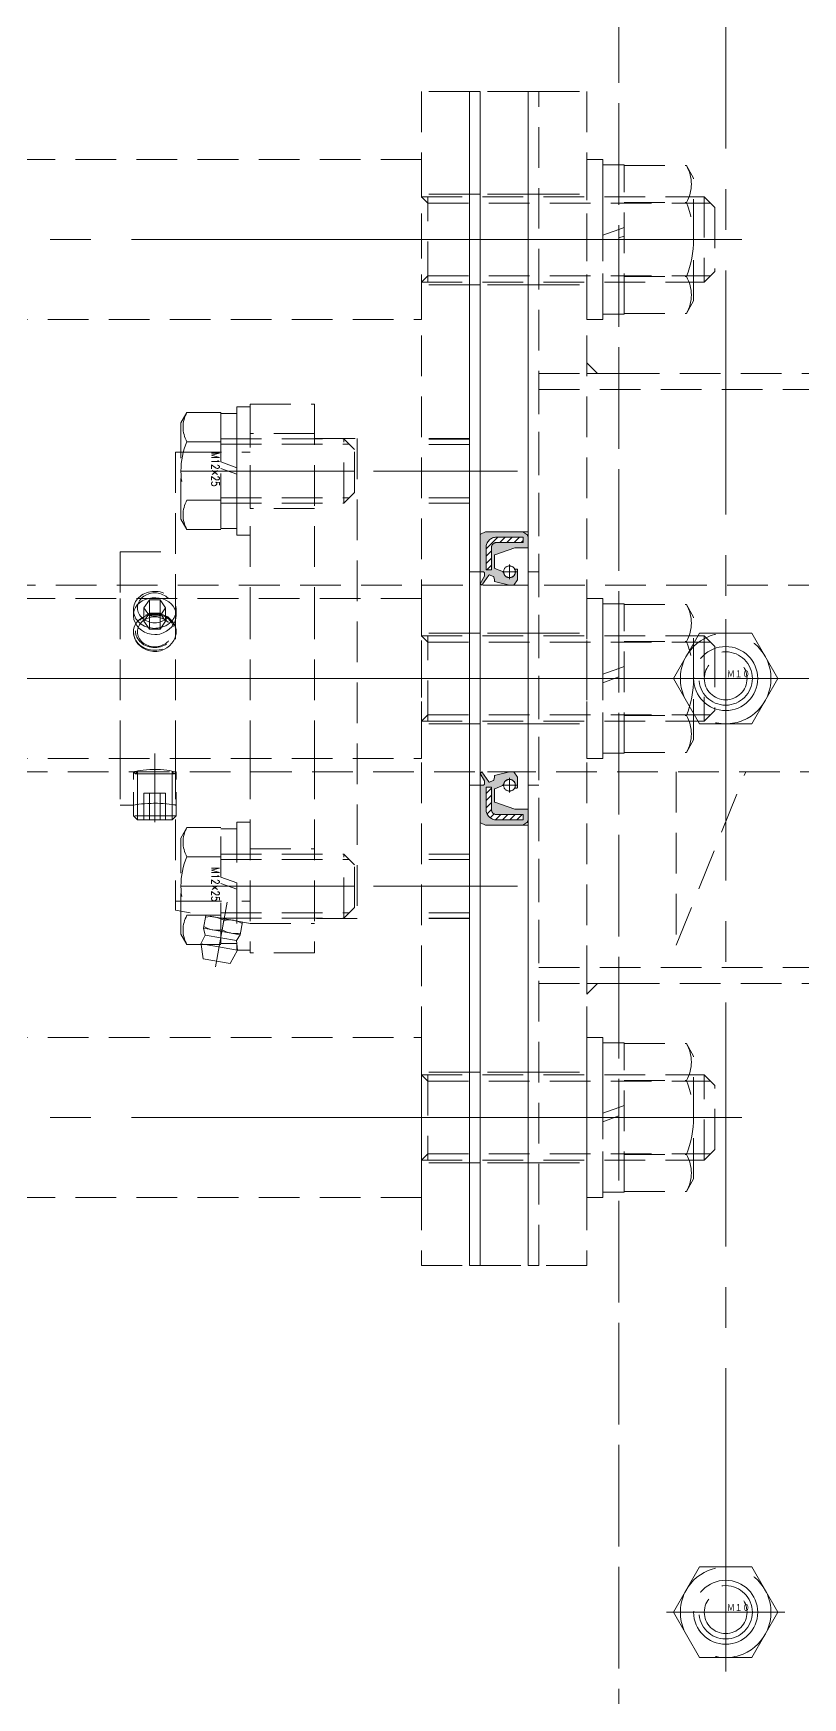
# Model space of a CAD drawing. Header units: millimetres. Extents: x 0 to 38884, y -3675 to 8056.
# Drawn here: x 25212 to 25356.1, y 4330.2 to 4642.1 of the extents above; entities that cross this region are included whole.
import ezdxf

# ---------------------------------------------------------------- set-up
doc = ezdxf.new("R2010")
doc.units = ezdxf.units.MM
doc.header["$LTSCALE"] = 2.4
doc.header["$PDMODE"] = 99
doc.header["$PDSIZE"] = 1
for name, pattern in [('CENTER2', [28.575, 19.05, -3.175, 3.175, -3.175]), ('Dashed', [2, 1, -1]), ('HIDDEN', [9.525, 6.35, -3.175]), ('HIDDEN2', [4.7625, 3.175, -1.5875])]:
    doc.linetypes.add(name, pattern=pattern)
for name, color, linetype, lineweight in [('03_かくれ線', 6, 'HIDDEN2', 13), ('04_HIDDEN', 2, 'HIDDEN', 13), ('04_中心線', 1, 'CENTER2', 9), ('05_CENTER', 4, 'CENTER2', 13), ('08_DIM', 3, 'Continuous', 13)]:
    doc.layers.add(name, color=color, linetype=linetype, lineweight=lineweight)
doc.layers.add('10_DRAFT', color=8, linetype='Continuous', lineweight=0, plot=False)
doc.styles.add('KANJI0', font='txt.shx', dxfattribs={"width": 0.9, "height": 30, "bigfont": 'bigfont'})
doc.styles.add('KSS_TXT', font='txt.shx', dxfattribs={"bigfont": 'extfont2.shx'})
doc.styles.add('寸法用', font='simplex.shx', dxfattribs={"width": 0.8, "bigfont": '@extfont2.shx'})
doc.dimstyles.new('KSS_DIM', dxfattribs={"dimscale": 2, "dimtxt": 3, "dimasz": 2.5, "dimexe": 1.25, "dimexo": 0.625, "dimtad": 1, "dimdsep": 46, "dimtxsty": 'KSS_TXT', "dimblk": 'OPEN30', "dimcen": 0, "dimazin": 2, "dimtfac": 0.75, "dimtmove": 0, "dimatfit": 3, "dimldrblk": 'OPEN30', "dimfxl": 1.25, "dimtolj": 1, "dimarcsym": 0})
pattern_1 = [(225, (33244.3847, 4922.6824), (0.67351921, -0.67351921), [])]

# ---------------------------------------------------------------- blocks, each defined once
blk = doc.blocks.new('_Open30')
at = {"color": 0, "linetype": 'ByBlock', "lineweight": -2}
for p, q in [((-1, 0.268), (0, 0)), ((0, 0), (-1, -0.268)), ((0, 0), (-1, 0))]:
    blk.add_line(p, q, dxfattribs=at)
blk = doc.blocks.new('*D1185')
at = {"layer": '08_DIM', "color": 0, "lineweight": -2, "transparency": 16777216}
for p, q in [((28211.21, 4437.44), (28211.21, 3666.91)), ((24931.71, 3879.94), (24931.71, 3666.91)), ((24956.71, 3679.41), (28186.21, 3679.41))]:
    blk.add_line(p, q, dxfattribs=at)
at = {"layer": 'Defpoints', "color": 0, "transparency": 16777216}
for p in [(28211.21, 4443.69), (24931.71, 3886.19), (28211.21, 3679.41)]:
    blk.add_point(p, dxfattribs=at)
at = {"layer": '08_DIM', "color": 0, "lineweight": -2, "transparency": 16777216, "xscale": 25, "yscale": 25, "zscale": 25, "rotation": 180}
blk.add_blockref('_Open30', (24931.71, 3679.41), dxfattribs=at)
at = {"layer": '08_DIM', "color": 0, "lineweight": -2, "transparency": 16777216, "xscale": 25, "yscale": 25, "zscale": 25}
blk.add_blockref('_Open30', (28211.21, 3679.41), dxfattribs=at)
at = {"layer": '08_DIM', "color": 0, "transparency": 16777216, "insert": (26571.46, 3700.66), "char_height": 30, "attachment_point": 5, "style": 'KSS_TXT'}
blk.add_mtext('\\A1;3279.5', dxfattribs=at)
blk = doc.blocks.new('*D1194')
at = {"layer": '08_DIM', "color": 0, "lineweight": -2, "transparency": 16777216}
for p, q in [((25220.46, 4871.19), (24830.16, 4871.19)), ((24842.66, 4846.19), (24842.66, 4196.19)), ((25220.46, 4171.19), (24830.16, 4171.19))]:
    blk.add_line(p, q, dxfattribs=at)
at = {"layer": 'Defpoints', "color": 0, "transparency": 16777216}
for p in [(25226.71, 4871.19), (24842.66, 4171.19), (25226.71, 4171.19)]:
    blk.add_point(p, dxfattribs=at)
at = {"layer": '08_DIM', "color": 0, "lineweight": -2, "transparency": 16777216, "xscale": 25, "yscale": 25, "zscale": 25}
for p, rotation in [((24842.66, 4871.19), 90), ((24842.66, 4171.19), 270)]:
    blk.add_blockref('_Open30', p, dxfattribs=dict(at, rotation=rotation))
at = {"layer": '08_DIM', "color": 0, "transparency": 16777216, "insert": (24821.41, 4521.19), "char_height": 30, "attachment_point": 5, "rotation": 90, "style": 'KSS_TXT'}
blk.add_mtext('\\A1;700', dxfattribs=at)
blk = doc.blocks.new('*D1198')
at = {"layer": '08_DIM', "color": 0, "lineweight": -2, "transparency": 16777216}
for p, q in [((26471.71, 4409.94), (26471.71, 3755.72)), ((24931.71, 3879.94), (24931.71, 3755.72)), ((24956.71, 3768.22), (26446.71, 3768.22))]:
    blk.add_line(p, q, dxfattribs=at)
at = {"layer": 'Defpoints', "color": 0, "transparency": 16777216}
for p in [(26471.71, 4416.19), (24931.71, 3886.19), (26471.71, 3768.22)]:
    blk.add_point(p, dxfattribs=at)
at = {"layer": '08_DIM', "color": 0, "lineweight": -2, "transparency": 16777216, "xscale": 25, "yscale": 25, "zscale": 25, "rotation": 180}
blk.add_blockref('_Open30', (24931.71, 3768.22), dxfattribs=at)
at = {"layer": '08_DIM', "color": 0, "lineweight": -2, "transparency": 16777216, "xscale": 25, "yscale": 25, "zscale": 25}
blk.add_blockref('_Open30', (26471.71, 3768.22), dxfattribs=at)
at = {"layer": '08_DIM', "color": 0, "transparency": 16777216, "insert": (25701.71, 3789.47), "char_height": 30, "attachment_point": 5, "style": 'KSS_TXT'}
blk.add_mtext('\\A1;1540', dxfattribs=at)
blk = doc.blocks.new('A$C1140449C_1')
at = {"layer": '04_HIDDEN'}
blk.add_lwpolyline([(-245, -250), (245, -250), (250, -245), (250, 245), (245, 250), (-245, 250), (-250, 245), (-250, -245)], close=True, dxfattribs=at)
for centre in [(-230, 0), (-230, -175)]:
    blk.add_circle(centre, 6, dxfattribs=at)
at = {"layer": '05_CENTER'}
for p, q in [((-230, 10), (-230, -10)), ((668.35, 0), (-668.35, 0)), ((-220, 0), (-240, 0)), ((-230, -165), (-230, -185)), ((-220, -175), (-240, -175))]:
    blk.add_line(p, q, dxfattribs=at)
blk = doc.blocks.new('M10Nua_1_1_1')
at = {"color": 0, "linetype": 'CENTER2'}
for p, q in [((0, -11.1), (0, 11.1)), ((11.1, 0), (-11.1, 0))]:
    blk.add_line(p, q, dxfattribs=at)
at = {"color": 0}
for p, q in [((-4.9, 8.49), (-9.8, 0)), ((-4.9, 8.49), (4.9, 8.49)), ((9.8, 0), (4.9, 8.49)), ((-9.8, 0), (-4.9, -8.49)), ((4.9, -8.49), (9.8, 0)), ((-4.9, -8.49), (4.9, -8.49))]:
    blk.add_line(p, q, dxfattribs=at)
for radius in [8.49, 5, 4]:
    blk.add_circle((0, 0), radius, dxfattribs=at)
at = {"layer": '10_DRAFT', "style": 'KANJI0', "width": 0.82}
blk.add_text('Ｍ１０', height=1.25, dxfattribs=at).set_placement((0.26, 0.12))
blk = doc.blocks.new('A$C01295FB4_1')
blk.add_blockref('A$C1140449C_1', (0, 0))
at = {"layer": '04_HIDDEN'}
for p in [(-230, 0), (-230, -175)]:
    blk.add_blockref('M10Nua_1_1_1', p, dxfattribs=at)
blk = doc.blocks.new('*U1225')
at = {"layer": '04_中心線', "color": 0, "linetype": 'CENTER2', "transparency": 16777216}
for p, q in [((0, 1.2), (0, 9.5)), ((-9.5, 0), (-1.2, 0)), ((1.2, 0), (9.5, 0)), ((0, -9.5), (0, -1.2))]:
    blk.add_line(p, q, dxfattribs=at)
at = {"layer": '04_中心線', "color": 0, "linetype": 'Continuous', "transparency": 16777216}
for p, q in [((-0.6, 0), (0.6, 0)), ((0, -0.6), (0, 0.6))]:
    blk.add_line(p, q, dxfattribs=at)
blk = doc.blocks.new('*U1226')
at = {"layer": '04_中心線', "color": 0, "linetype": 'CENTER2', "transparency": 16777216}
for p, q in [((0, 1.2), (0, 9.5)), ((-9.5, 0), (-1.2, 0)), ((1.2, 0), (9.5, 0)), ((0, -9.5), (0, -1.2))]:
    blk.add_line(p, q, dxfattribs=at)
at = {"layer": '04_中心線', "color": 0, "linetype": 'Continuous', "transparency": 16777216}
for p, q in [((-0.6, 0), (0.6, 0)), ((0, -0.6), (0, 0.6))]:
    blk.add_line(p, q, dxfattribs=at)

msp = doc.modelspace()

# ---------------------------------------------------------------- hatches: boundary and pattern name
at = {"layer": '03_かくれ線', "transparency": 33554521}
h = msp.add_hatch(color=256, dxfattribs=at)
h.dxf.hatch_style = 1
h.paths.add_polyline_path([(25300.1122, 4541.1912), (25298.4486, 4541.8411, -0.30888362), (25298.385, 4541.9343), (25298.385, 4544.2862, -0.31906953), (25298.4521, 4544.3807), (25302.2122, 4545.6912), (25304.6122, 4545.6912, 0.41421356), (25304.7122, 4545.7912), (25304.7122, 4547.6912), (25304.5725, 4547.9062), (25304.5725, 4548.0912, 0.50513433), (25304.4429, 4548.1867), (25303.7378, 4548.6735, 0.15221583), (25303.681, 4548.6912), (25296.7358, 4548.6912, 0.11643382), (25296.6911, 4548.6806), (25295.7675, 4548.2188, 0.28407904), (25295.7122, 4548.1294), (25295.7122, 4541.2912, 0.41421356), (25295.8122, 4541.1912), (25296.2649, 4541.1912, -0.41421356), (25296.5149, 4540.9412), (25296.5149, 4540.3619), (25295.7122, 4538.9666), (25296.0047, 4538.6912), (25297.3609, 4540.5729, -0.3459578), (25297.4797, 4540.6071), (25298.1711, 4540.3261, -0.2442226), (25298.2608, 4540.2209), (25298.385, 4539.6823), (25298.385, 4539.3532), (25301.2122, 4538.6912), (25302.0497, 4538.6912), (25302.6959, 4539.6814, 0.14557146), (25302.7122, 4539.736), (25302.7122, 4541.6108, 0.41421356), (25302.6122, 4541.7108), (25302.1817, 4541.7108, -1.28211346)])
h.paths.add_polyline_path([(25297.8187, 4541.5764), (25296.8187, 4541.5764), (25296.8187, 4545.6912, -0.41421356), (25298.8187, 4547.6912), (25303.7622, 4547.6912), (25303.7622, 4546.6912), (25298.8187, 4546.6912, 0.41421356), (25297.8187, 4545.6912)], flags=16)
at = {"layer": '03_かくれ線'}
h = msp.add_hatch(dxfattribs=at)
h.set_pattern_fill('ANSI31', color=256, scale=0.3, angle=180)
h.set_pattern_definition(pattern_1)
h.paths.add_polyline_path([(25296.8187, 4545.6912), (25296.8187, 4541.5764), (25297.8187, 4541.5764), (25297.8187, 4545.6912, -0.41421356), (25298.8187, 4546.6912), (25303.7622, 4546.6912), (25303.7622, 4547.6912), (25298.8187, 4547.6912, 0.41421356)])
at = {"layer": '03_かくれ線', "transparency": 33554521}
h = msp.add_hatch(color=256, dxfattribs=at)
h.dxf.hatch_style = 1
h.paths.add_polyline_path([(25300.1122, 4501.1912), (25298.4486, 4500.5412, 0.30888362), (25298.385, 4500.4481), (25298.385, 4498.0961, 0.31906953), (25298.4521, 4498.0017), (25302.2122, 4496.6912), (25304.6122, 4496.6912, -0.41421356), (25304.7122, 4496.5912), (25304.7122, 4494.6912), (25304.5725, 4494.4762), (25304.5725, 4494.2912, -0.50513433), (25304.4429, 4494.1956), (25303.7378, 4493.7089, -0.15221583), (25303.681, 4493.6912), (25296.7358, 4493.6912, -0.11643382), (25296.6911, 4493.7017), (25295.7675, 4494.1635, -0.28407904), (25295.7122, 4494.253), (25295.7122, 4501.0912, -0.41421356), (25295.8122, 4501.1912), (25296.2649, 4501.1912, 0.41421356), (25296.5149, 4501.4412), (25296.5149, 4502.0205), (25295.7122, 4503.4157), (25296.0047, 4503.6912), (25297.3609, 4501.8094, 0.3459578), (25297.4797, 4501.7752), (25298.1711, 4502.0562, 0.2442226), (25298.2608, 4502.1614), (25298.385, 4502.7), (25298.385, 4503.0291), (25301.2122, 4503.6912), (25302.0497, 4503.6912), (25302.6959, 4502.701, -0.14557146), (25302.7122, 4502.6463), (25302.7122, 4500.7716, -0.41421356), (25302.6122, 4500.6716), (25302.1817, 4500.6716, 1.28211346)])
h.paths.add_polyline_path([(25297.8187, 4500.806), (25296.8187, 4500.806), (25296.8187, 4496.6912, 0.41421356), (25298.8187, 4494.6912), (25303.7622, 4494.6912), (25303.7622, 4495.6912), (25298.8187, 4495.6912, -0.41421356), (25297.8187, 4496.6912)], flags=16)
at = {"layer": '03_かくれ線'}
h = msp.add_hatch(dxfattribs=at)
h.set_pattern_fill('ANSI31', color=256, scale=0.3, angle=180)
h.set_pattern_definition(pattern_1)
h.paths.add_polyline_path([(25296.8187, 4496.6912), (25296.8187, 4500.806), (25297.8187, 4500.806), (25297.8187, 4496.6912, 0.41421356), (25298.8187, 4495.6912), (25303.7622, 4495.6912), (25303.7622, 4494.6912), (25298.8187, 4494.6912, -0.41421356)])

# ---------------------------------------------------------------- linework, layer by layer
for p, q in [((25321.7122, 4617.4636), (25322.7122, 4617.4636)), ((25293.7122, 4611.9551), (25284.7122, 4611.9551)), ((25295.7122, 4611.9636), (25293.7122, 4611.9636)), ((25304.7122, 4611.9636), (25295.7122, 4611.9636)), ((25306.7122, 4611.9636), (25304.7122, 4611.9636)), ((25306.7122, 4611.9636), (25315.7122, 4611.9636)), ((25321.7122, 4605.3555), (25322.7122, 4605.7195)), ((25321.7122, 4603.7555), (25322.7122, 4604.1195)), ((25293.7122, 4594.9551), (25284.7122, 4594.9551)), ((25295.7122, 4594.9636), (25293.7122, 4594.9636)), ((25304.7122, 4594.9636), (25295.7122, 4594.9636)), ((25306.7122, 4594.9636), (25304.7122, 4594.9636)), ((25306.7122, 4594.9636), (25315.7122, 4594.9636)), ((25321.7122, 4589.4636), (25322.7122, 4589.4636)), ((25306.7122, 4578.3412), (25306.7122, 4464.0412)), ((25306.7122, 4578.3412), (25315.7122, 4578.3412)), ((25306.7122, 4578.3412), (25315.7122, 4578.3412)), ((25315.7122, 4578.3412), (25321.7122, 4578.3412)), ((25321.7122, 4578.3412), (25769.7122, 4578.3412)), ((25306.7122, 4575.3412), (25374.7122, 4575.3412)), ((25293.7122, 4566.1741), (25284.7122, 4566.1741)), ((25293.7122, 4566.0735), (25284.7122, 4566.0735)), ((25293.7122, 4565.0735), (25284.7122, 4565.0735)), ((25239.6656, 4563.5912), (25252.6656, 4563.5912)), ((25293.7122, 4555.0735), (25284.7122, 4555.0735)), ((25293.7122, 4554.0735), (25284.7122, 4554.0735)), ((25304.7122, 4548.6912), (25295.7122, 4548.6912)), ((25372.464, 4538.6912), (24994.4635, 4538.6912)), ((25295.7122, 4541.1912), (25293.7122, 4541.1912)), ((25306.7122, 4541.1912), (25304.7122, 4541.1912)), ((25252.6656, 4536.1912), (25252.6656, 4506.1912)), ((25264.6656, 4536.1912), (25264.6656, 4506.1912)), ((25321.7122, 4535.1912), (25322.7122, 4535.1912)), ((25293.7122, 4529.6827), (25284.7122, 4529.6827)), ((25295.7122, 4529.6912), (25293.7122, 4529.6912)), ((25304.7122, 4529.6912), (25295.7122, 4529.6912)), ((25306.7122, 4529.6912), (25304.7122, 4529.6912)), ((25306.7122, 4529.6912), (25315.7122, 4529.6912)), ((25321.7122, 4523.0831), (25322.7122, 4523.447)), ((25293.7122, 4512.6827), (25284.7122, 4512.6827)), ((25295.7122, 4512.6912), (25293.7122, 4512.6912)), ((25304.7122, 4512.6912), (25295.7122, 4512.6912)), ((25306.7122, 4512.6912), (25304.7122, 4512.6912)), ((25306.7122, 4512.6912), (25315.7122, 4512.6912)), ((25321.7122, 4507.1912), (25322.7122, 4507.1912)), ((25374.7122, 4503.6912), (24994.4635, 4503.6912)), ((25332.464, 4503.6915), (25332.464, 4471.1912)), ((25332.464, 4471.1912), (25345.4641, 4503.6915)), ((25295.7122, 4501.1912), (25293.7122, 4501.1912)), ((25306.7122, 4501.1912), (25304.7122, 4501.1912)), ((25304.7122, 4493.6912), (25295.7122, 4493.6912)), ((25293.7122, 4488.2918), (25284.7122, 4488.2918)), ((25293.7122, 4487.2918), (25284.7122, 4487.2918)), ((25239.6656, 4479.4598), (25252.6656, 4479.4598)), ((25252.6656, 4475.3003), (25239.6656, 4477.6148)), ((25293.7122, 4477.2918), (25284.7122, 4477.2918)), ((25293.7122, 4476.2918), (25284.7122, 4476.2918)), ((25293.7122, 4476.1912), (25284.7122, 4476.1912)), ((25244.2077, 4471.3306), (25243.4205, 4471.4694)), ((25243.4205, 4471.4694), (25243.4411, 4471.3306)), ((25306.7122, 4467.0412), (25374.7122, 4467.0412)), ((25306.7122, 4464.0412), (25315.7122, 4464.0412)), ((25306.7122, 4464.0412), (25315.7122, 4464.0412)), ((25315.7122, 4464.0412), (25321.7122, 4464.0412)), ((25321.7122, 4464.0412), (25769.7122, 4464.0412)), ((25134.7122, 4453.9102), (25284.7122, 4453.9102)), ((25284.7122, 4453.9102), (25284.7122, 4423.9102)), ((25321.7122, 4452.9188), (25322.7122, 4452.9188)), ((25293.7122, 4447.4102), (25284.7122, 4447.4102)), ((25295.7122, 4447.4188), (25293.7122, 4447.4188)), ((25304.7122, 4447.4188), (25295.7122, 4447.4188)), ((25306.7122, 4447.4188), (25304.7122, 4447.4188)), ((25306.7122, 4447.4188), (25315.7122, 4447.4188)), ((25321.7122, 4440.8107), (25322.7122, 4441.1746)), ((25293.7122, 4430.4102), (25284.7122, 4430.4102)), ((25295.7122, 4430.4188), (25293.7122, 4430.4188)), ((25304.7122, 4430.4188), (25295.7122, 4430.4188)), ((25306.7122, 4430.4188), (25304.7122, 4430.4188)), ((25306.7122, 4430.4188), (25315.7122, 4430.4188)), ((25284.7122, 4423.9102), (25144.7122, 4423.9102)), ((25321.7122, 4424.9188), (25322.7122, 4424.9188))]:
    msp.add_line(p, q, dxfattribs=at)
for points in [[(25326.7122, 4271.1912), (25816.7122, 4271.1912), (25821.7122, 4276.1912), (25821.7122, 4766.1912), (25816.7122, 4771.1912), (25326.7122, 4771.1912), (25321.7122, 4766.1912), (25321.7122, 4276.1912)], [(25293.7122, 4411.1827), (25293.7122, 4631.1827), (25284.7122, 4631.1827), (25284.7122, 4411.1827)], [(25295.7122, 4411.1912), (25295.7122, 4631.1912), (25293.7122, 4631.1912), (25293.7122, 4411.1912)], [(25304.7122, 4411.1912), (25304.7122, 4631.1912), (25295.7122, 4631.1912), (25295.7122, 4411.1912)], [(25306.7122, 4411.1912), (25306.7122, 4631.1912), (25304.7122, 4631.1912), (25304.7122, 4411.1912)], [(25306.7122, 4631.1912), (25315.7122, 4631.1912), (25315.7122, 4411.1912), (25306.7122, 4411.1912)], [(25284.7122, 4618.4551), (25134.7122, 4618.4551), (25134.7122, 4588.4551), (25284.7122, 4588.4551)], [(25315.7122, 4578.3412), (25317.7122, 4578.3412), (25317.7122, 4578.3412), (25315.7122, 4580.3412)], [(25284.7122, 4536.1827), (25134.7122, 4536.1827), (25134.7122, 4506.1827), (25284.7122, 4506.1827)], [(25315.7122, 4464.0412), (25317.7122, 4464.0412), (25317.7122, 4464.0412), (25315.7122, 4462.0412)]]:
    msp.add_lwpolyline(points, close=True, dxfattribs=at)
for points in [[(25315.7122, 4618.4636), (25315.7122, 4588.4636)], [(25318.7122, 4618.4636), (25315.7122, 4618.4636)], [(25318.7122, 4618.4636), (25318.7122, 4588.4636)], [(25318.7122, 4604.2636), (25318.7122, 4617.4636)], [(25321.7122, 4617.4636), (25318.7122, 4617.4636)], [(25322.7122, 4589.4636), (25322.7122, 4617.4636)], [(25322.7122, 4617.32), (25334.3517, 4617.32)], [(25334.3517, 4617.32), (25335.7122, 4614.9636)], [(25335.7122, 4591.9636), (25335.7122, 4614.9636)], [(25285.9122, 4610.2551), (25284.7122, 4611.4551)], [(25284.7122, 4611.4551), (25335.7122, 4611.4551)], [(25285.9122, 4595.4551), (25285.9122, 4611.4551)], [(25335.7122, 4611.4551), (25337.7122, 4611.4551)], [(25337.7122, 4611.4551), (25339.7122, 4609.4551)], [(25337.7122, 4611.4551), (25337.7122, 4595.4551)], [(25285.9122, 4610.2551), (25335.7122, 4610.2551)], [(25322.7122, 4610.3918), (25334.3517, 4610.3918)], [(25335.7122, 4610.2551), (25338.9122, 4610.2551)], [(25339.7122, 4609.4551), (25339.7122, 4597.4551)], [(25318.7122, 4604.2636), (25321.7122, 4605.3555)], [(25318.7122, 4589.4636), (25318.7122, 4602.6636)], [(25285.9122, 4596.6551), (25284.7122, 4595.4551)], [(25284.7122, 4595.4551), (25335.7122, 4595.4551)], [(25285.9122, 4596.6551), (25335.7122, 4596.6551)], [(25322.7122, 4596.5354), (25334.3517, 4596.5354)], [(25335.7122, 4596.6551), (25338.9122, 4596.6551)], [(25335.7122, 4595.4551), (25337.7122, 4595.4551)], [(25337.7122, 4595.4551), (25339.7122, 4597.4551)], [(25334.3517, 4589.6072), (25335.7122, 4591.9636)], [(25318.7122, 4589.4636), (25321.7122, 4589.4636)], [(25322.7122, 4589.6072), (25334.3517, 4589.6072)], [(25318.7122, 4588.4636), (25315.7122, 4588.4636)], [(25240.8028, 4571.0517), (25239.6656, 4569.082)], [(25247.1656, 4571.0517), (25240.8028, 4571.0517)], [(25247.1656, 4571.0517), (25247.1656, 4549.1124)], [(25247.1656, 4561.7739), (25247.1656, 4570.832)], [(25247.1656, 4570.832), (25250.1656, 4570.832)], [(25252.6656, 4572.082), (25250.1656, 4572.082)], [(25250.1656, 4572.082), (25250.1656, 4548.082)], [(25250.1656, 4560.682), (25250.1656, 4570.832)], [(25252.6656, 4572.582), (25264.6656, 4572.582)], [(25252.6656, 4572.582), (25252.6656, 4536.1912)], [(25252.6656, 4572.082), (25252.6656, 4548.082)], [(25264.6656, 4572.582), (25264.6656, 4536.1912)], [(25239.6656, 4551.082), (25239.6656, 4569.082)], [(25264.6656, 4567.082), (25252.6656, 4567.082)], [(25247.1656, 4565.5669), (25240.8028, 4565.5669)], [(25247.1656, 4566.082), (25270.1656, 4566.082)], [(25247.1656, 4565.082), (25271.1656, 4565.082)], [(25264.6656, 4566.1912), (25272.6656, 4566.1912)], [(25270.1656, 4566.082), (25272.1656, 4564.082)], [(25270.1656, 4554.082), (25270.1656, 4566.082)], [(25272.1656, 4556.082), (25272.1656, 4564.082)], [(25272.6656, 4566.1912), (25272.6656, 4476.1912)], [(25238.6656, 4563.5912), (25239.6656, 4563.5912)], [(25238.6656, 4563.5912), (25238.6656, 4536.1912)], [(25250.1656, 4560.682), (25247.1656, 4561.7739)], [(25247.1656, 4549.332), (25247.1656, 4560.5739)], [(25250.1656, 4559.482), (25247.1656, 4560.5739)], [(25250.1656, 4549.332), (25250.1656, 4559.482)], [(25247.1656, 4554.5972), (25240.8028, 4554.5972)], [(25247.1656, 4555.082), (25271.1656, 4555.082)], [(25270.1656, 4554.082), (25272.1656, 4556.082)], [(25247.1656, 4554.082), (25270.1656, 4554.082)], [(25264.6656, 4553.082), (25252.6656, 4553.082)], [(25240.8028, 4549.1124), (25239.6656, 4551.082)], [(25247.1656, 4549.1124), (25240.8028, 4549.1124)], [(25250.1656, 4549.332), (25247.1656, 4549.332)], [(25250.1656, 4548.082), (25252.6656, 4548.082)], [(25228.2656, 4544.9162), (25238.6656, 4544.9162)], [(25228.2656, 4544.9162), (25228.2656, 4536.1912)], [(25304.7122, 4538.6912), (25295.7122, 4538.6912)], [(25228.2656, 4536.1912), (25228.2656, 4506.1912)], [(25230.7656, 4533.0534), (25230.7894, 4533.4292), (25230.9169, 4533.9837), (25231.1498, 4534.5041), (25231.4843, 4534.9789), (25231.909, 4535.3956), (25232.4201, 4535.7482), (25232.9978, 4536.0247), (25233.6277, 4536.2183), (25234.2906, 4536.3259), (25234.9592, 4536.344), (25235.6223, 4536.2754), (25236.2567, 4536.1217), (25236.8497, 4535.887), (25237.3892, 4535.5717), (25237.8557, 4535.1851), (25238.239, 4534.7294), (25238.524, 4534.2196), (25238.7002, 4533.6699), (25238.7653, 4533.0936), (25238.7656, 4533.0539)], [(25233.7552, 4535.9567), (25232.7449, 4534.4412)], [(25235.776, 4535.9567), (25233.7552, 4535.9567)], [(25233.7552, 4533.4567), (25233.7552, 4535.9567)], [(25236.7863, 4534.4412), (25235.776, 4535.9567)], [(25235.776, 4533.4567), (25235.776, 4535.9567)], [(25238.6656, 4536.1912), (25238.6656, 4506.1912)], [(25315.7122, 4536.1912), (25315.7122, 4506.1912)], [(25318.7122, 4536.1912), (25315.7122, 4536.1912)], [(25318.7122, 4536.1912), (25318.7122, 4506.1912)], [(25230.7656, 4533.0525), (25230.7656, 4534.0577)], [(25238.6703, 4530.682), (25238.4992, 4531.1538), (25238.2153, 4531.6358), (25237.8326, 4532.0697), (25237.3663, 4532.4402), (25236.816, 4532.745), (25236.2062, 4532.9716), (25235.5571, 4533.114), (25234.8845, 4533.1723), (25234.2245, 4533.1458), (25233.5798, 4533.0385), (25232.9713, 4532.8524), (25232.4118, 4532.5913), (25231.9062, 4532.2506), (25231.48, 4531.8422), (25231.1417, 4531.3657), (25230.9069, 4530.8377), (25230.8013, 4530.3976), (25230.7656, 4529.9412)], [(25234.7656, 4529.4197), (25234.0995, 4529.4733), (25233.4523, 4529.6302), (25232.8429, 4529.886), (25232.2872, 4530.2303), (25231.7969, 4530.6565), (25231.3897, 4531.147), (25231.0767, 4531.69), (25230.8683, 4532.265), (25230.773, 4532.8488), (25230.7656, 4533.0534)], [(25232.7449, 4531.9412), (25232.7449, 4534.4412)], [(25232.7449, 4534.4412), (25233.7552, 4532.9256)], [(25233.7552, 4533.4567), (25232.7449, 4531.9412)], [(25235.776, 4533.4567), (25233.7552, 4533.4567)], [(25235.776, 4532.9256), (25233.7552, 4532.9256)], [(25233.7552, 4530.4256), (25233.7552, 4532.9256)], [(25238.7656, 4533.0539), (25238.717, 4532.5137), (25238.5599, 4531.9402), (25238.2975, 4531.391), (25237.9386, 4530.8817), (25237.4861, 4530.4237), (25236.9575, 4530.0374), (25236.3618, 4529.7351), (25235.72, 4529.5295), (25235.2464, 4529.4474), (25234.7656, 4529.4197)], [(25235.776, 4532.9256), (25236.7863, 4534.4412)], [(25236.7863, 4531.9412), (25235.776, 4533.4567)], [(25235.776, 4530.4256), (25235.776, 4532.9256)], [(25236.7863, 4531.9412), (25236.7863, 4534.4412)], [(25238.7656, 4534.0577), (25238.7656, 4533.0534)], [(25318.7122, 4521.9912), (25318.7122, 4535.1912)], [(25321.7122, 4535.1912), (25318.7122, 4535.1912)], [(25322.7122, 4507.1912), (25322.7122, 4535.1912)], [(25322.7122, 4535.0476), (25334.3517, 4535.0476)], [(25334.3517, 4535.0476), (25335.7122, 4532.6912)], [(25335.7122, 4509.6912), (25335.7122, 4532.6912)], [(25230.7656, 4529.9412), (25230.8212, 4529.3616), (25230.9844, 4528.7868), (25231.2515, 4528.2348), (25231.6132, 4527.7218), (25232.0686, 4527.2579), (25232.5992, 4526.8661), (25233.1997, 4526.5583), (25233.8463, 4526.3505), (25234.5095, 4526.254), (25235.1801, 4526.2666), (25235.8254, 4526.3861), (25236.4413, 4526.6052), (25237.0154, 4526.9196), (25237.528, 4527.3154), (25237.9745, 4527.7917), (25238.3307, 4528.3233), (25238.5856, 4528.8947), (25238.6798, 4529.2177)], [(25232.7449, 4531.9412), (25233.7552, 4530.4256)], [(25233.7552, 4530.4256), (25235.776, 4530.4256)], [(25235.776, 4530.4256), (25236.7863, 4531.9412)], [(25238.7656, 4529.9412), (25238.7451, 4530.289), (25238.6839, 4530.6286), (25238.6703, 4530.682)], [(25238.6798, 4529.2177), (25238.7315, 4529.4858), (25238.7656, 4529.9412)], [(25285.9122, 4527.9827), (25284.7122, 4529.1827)], [(25284.7122, 4529.1827), (25335.7122, 4529.1827)], [(25285.9122, 4513.1827), (25285.9122, 4529.1827)], [(25285.9122, 4527.9827), (25335.7122, 4527.9827)], [(25322.7122, 4528.1194), (25334.3517, 4528.1194)], [(25335.7122, 4529.1827), (25337.7122, 4529.1827)], [(25335.7122, 4527.9827), (25338.9122, 4527.9827)], [(25337.7122, 4529.1827), (25339.7122, 4527.1827)], [(25337.7122, 4529.1827), (25337.7122, 4513.1827)], [(25339.7122, 4527.1827), (25339.7122, 4515.1827)], [(25318.7122, 4521.9912), (25321.7122, 4523.0831)], [(25318.7122, 4520.3912), (25321.7122, 4521.4831)], [(25318.7122, 4507.1912), (25318.7122, 4520.3912)], [(25285.9122, 4514.3827), (25284.7122, 4513.1827)], [(25285.9122, 4514.3827), (25335.7122, 4514.3827)], [(25322.7122, 4514.263), (25334.3517, 4514.263)], [(25335.7122, 4514.3827), (25338.9122, 4514.3827)], [(25337.7122, 4513.1827), (25339.7122, 4515.1827)], [(25284.7122, 4513.1827), (25335.7122, 4513.1827)], [(25335.7122, 4513.1827), (25337.7122, 4513.1827)], [(25334.3517, 4507.3348), (25335.7122, 4509.6912)], [(25228.2656, 4506.1912), (25228.2656, 4497.4662)], [(25238.6656, 4506.1912), (25238.6656, 4477.7912)], [(25252.6656, 4506.1912), (25252.6656, 4469.8003)], [(25264.6656, 4506.1912), (25264.6656, 4469.8003)], [(25318.7122, 4506.1912), (25315.7122, 4506.1912)], [(25318.7122, 4507.1912), (25321.7122, 4507.1912)], [(25322.7122, 4507.3348), (25334.3517, 4507.3348)], [(25230.7656, 4503.6912), (25230.8192, 4503.7033), (25230.9844, 4503.7399), (25231.2468, 4503.7948), (25231.6132, 4503.8652), (25232.0614, 4503.9412), (25232.5992, 4504.0173), (25233.1902, 4504.0818), (25233.8463, 4504.1297), (25234.4994, 4504.1524), (25235.1801, 4504.1494), (25235.8166, 4504.1221), (25236.4413, 4504.0722), (25237.0081, 4504.0075), (25237.528, 4503.9319), (25237.9691, 4503.8559), (25238.3307, 4503.7854), (25238.583, 4503.732), (25238.7315, 4503.6989), (25238.7656, 4503.6912)], [(25231.1491, 4503.3077), (25230.7656, 4503.6912)], [(25231.1491, 4503.3077), (25231.5326, 4503.6912)], [(25231.1491, 4503.3077), (25238.3821, 4503.3077)], [(25231.5326, 4497.5826), (25231.5326, 4503.6912)], [(25237.9986, 4503.6912), (25238.3821, 4503.3077)], [(25237.9986, 4497.5826), (25237.9986, 4503.6912)], [(25238.7656, 4503.6912), (25238.3821, 4503.3077)], [(25304.7122, 4503.6912), (25295.7122, 4503.6912)], [(25232.7449, 4499.6912), (25232.7449, 4494.6912)], [(25232.7449, 4499.6912), (25236.7863, 4499.6912)], [(25233.7552, 4499.6912), (25233.7552, 4494.6912)], [(25235.776, 4499.6912), (25235.776, 4494.6912)], [(25236.7863, 4499.6912), (25236.7863, 4494.6912)], [(25230.779, 4497.4662), (25228.2656, 4497.4662)], [(25234.7656, 4497.8058), (25234.109, 4497.7966), (25233.4523, 4497.7689), (25232.851, 4497.7275), (25232.2872, 4497.6748), (25231.803, 4497.6189), (25231.3897, 4497.5634), (25231.0801, 4497.5172), (25230.8683, 4497.4833), (25230.7732, 4497.4674), (25230.7656, 4497.4662)], [(25230.7656, 4495.4582), (25230.7656, 4497.4684)], [(25238.6656, 4495.4582), (25230.7656, 4495.4582)], [(25231.5326, 4494.6912), (25230.7656, 4495.4582)], [(25231.5326, 4494.6912), (25231.5326, 4497.583)], [(25234.5258, 4497.8046), (25234.8784, 4497.8055)], [(25238.6781, 4497.4808), (25238.5599, 4497.5), (25238.3022, 4497.5399), (25237.9386, 4497.5915), (25237.4934, 4497.6472), (25236.9575, 4497.7033), (25236.371, 4497.7508), (25235.72, 4497.7863), (25235.2499, 4497.8008), (25234.7656, 4497.8058)], [(25237.9986, 4494.6912), (25237.9986, 4497.583)], [(25238.6656, 4495.3582), (25237.9986, 4494.6912)], [(25238.7656, 4495.4582), (25238.6656, 4495.3582)], [(25238.7656, 4495.4582), (25238.6656, 4495.4582)], [(25238.7656, 4497.4662), (25238.6781, 4497.4808)], [(25238.7656, 4497.4662), (25238.7656, 4495.4582)], [(25237.9986, 4494.6912), (25231.5326, 4494.6912)], [(25240.8028, 4493.2699), (25239.6656, 4491.3003)], [(25247.1656, 4493.2699), (25240.8028, 4493.2699)], [(25247.1656, 4483.9922), (25247.1656, 4493.0503)], [(25247.1656, 4493.0503), (25250.1656, 4493.0503)], [(25250.1656, 4494.3003), (25250.1656, 4470.3003)], [(25252.6656, 4494.3003), (25250.1656, 4494.3003)], [(25239.6656, 4473.3003), (25239.6656, 4491.3003)], [(25252.6656, 4489.3003), (25264.6656, 4489.3003)], [(25247.1656, 4487.7851), (25240.8028, 4487.7851)], [(25247.1656, 4488.3003), (25270.1656, 4488.3003)], [(25247.1656, 4487.3003), (25271.1656, 4487.3003)], [(25270.1656, 4488.3003), (25272.1656, 4486.3003)], [(25270.1656, 4476.3003), (25270.1656, 4488.3003)], [(25272.1656, 4478.3003), (25272.1656, 4486.3003)], [(25250.1656, 4482.9003), (25247.1656, 4483.9922)], [(25247.1656, 4471.5503), (25247.1656, 4482.7922)], [(25250.1656, 4481.7003), (25247.1656, 4482.7922)], [(25239.6656, 4479.4598), (25238.6656, 4479.4598)], [(25238.6656, 4477.7912), (25239.6656, 4477.6148)], [(25247.1656, 4476.8155), (25240.8028, 4476.8155)], [(25244.3188, 4476.7944), (25243.8951, 4474.3914)], [(25244.2645, 4476.4865), (25244.7061, 4476.5388), (25245.1482, 4476.561), (25245.5974, 4476.5465), (25246.0422, 4476.4905)], [(25246.0422, 4476.4905), (25246.1643, 4476.4672), (25246.5615, 4476.3674), (25246.9499, 4476.2343), (25247.7113, 4475.8787)], [(25247.1656, 4477.3003), (25271.1656, 4477.3003)], [(25247.1656, 4476.3003), (25270.1656, 4476.3003)], [(25270.1656, 4476.3003), (25272.1656, 4478.3003)], [(25240.8028, 4471.3306), (25239.6656, 4473.3003)], [(25250.7887, 4473.1759), (25243.8951, 4474.3914)], [(25244.2168, 4473.106), (25243.8951, 4474.3914)], [(25245.6185, 4474.0875), (25245.4964, 4474.1108), (25245.0992, 4474.2107), (25244.7108, 4474.3437), (25243.9494, 4474.6993)], [(25247.3962, 4474.0915), (25246.9546, 4474.0392), (25246.5125, 4474.017), (25246.0633, 4474.0315), (25245.6185, 4474.0875)], [(25247.7113, 4475.8787), (25247.3962, 4474.0915)], [(25249.0653, 4473.4798), (25248.9433, 4473.503), (25248.5461, 4473.6029), (25248.1576, 4473.7359), (25247.3962, 4474.0915)], [(25247.7113, 4475.8787), (25248.1529, 4475.931), (25248.5951, 4475.9532), (25249.0442, 4475.9387), (25249.489, 4475.8827)], [(25250.843, 4473.4837), (25250.4014, 4473.4315), (25249.9593, 4473.4093), (25249.5101, 4473.4238), (25249.0653, 4473.4798)], [(25249.489, 4475.8827), (25249.6111, 4475.8595), (25250.0083, 4475.7596), (25250.3967, 4475.6266), (25251.1582, 4475.271)], [(25250.7887, 4473.1759), (25251.2124, 4475.5788)], [(25252.6656, 4475.3003), (25264.6656, 4475.3003)], [(25272.6656, 4476.1912), (25264.6656, 4476.1912)], [(25247.1656, 4471.3306), (25240.8028, 4471.3306)], [(25243.4205, 4471.4694), (25244.2168, 4473.106)], [(25243.838, 4468.6542), (25243.4411, 4471.3306)], [(25250.2353, 4470.2678), (25244.2077, 4471.3306)], [(25250.0468, 4472.078), (25244.2168, 4473.106)], [(25250.1656, 4471.5503), (25247.1656, 4471.5503)], [(25250.2353, 4470.2678), (25248.8802, 4467.7651)], [(25250.7887, 4473.1759), (25250.0468, 4472.078)], [(25250.0468, 4472.078), (25250.2353, 4470.2678)], [(25250.1656, 4470.3003), (25252.6656, 4470.3003)], [(25248.8802, 4467.7651), (25243.838, 4468.6542)], [(25264.6656, 4469.8003), (25252.6656, 4469.8003)], [(25315.7122, 4453.9188), (25315.7122, 4423.9188)], [(25318.7122, 4453.9188), (25315.7122, 4453.9188)], [(25318.7122, 4453.9188), (25318.7122, 4423.9188)], [(25318.7122, 4439.7188), (25318.7122, 4452.9188)], [(25321.7122, 4452.9188), (25318.7122, 4452.9188)], [(25322.7122, 4424.9188), (25322.7122, 4452.9188)], [(25322.7122, 4452.7752), (25334.3517, 4452.7752)], [(25334.3517, 4452.7752), (25335.7122, 4450.4188)], [(25335.7122, 4427.4188), (25335.7122, 4450.4188)], [(25284.7122, 4446.9102), (25335.7122, 4446.9102)], [(25285.9122, 4445.7102), (25284.7122, 4446.9102)], [(25285.9122, 4446.9102), (25285.9122, 4430.9102)], [(25285.9122, 4445.7102), (25335.7122, 4445.7102)], [(25322.7122, 4445.847), (25334.3517, 4445.847)], [(25335.7122, 4446.9102), (25337.7122, 4446.9102)], [(25335.7122, 4445.7102), (25338.9122, 4445.7102)], [(25337.7122, 4446.9102), (25339.7122, 4444.9102)], [(25337.7122, 4430.9102), (25337.7122, 4446.9102)], [(25339.7122, 4432.9102), (25339.7122, 4444.9102)], [(25318.7122, 4439.7188), (25321.7122, 4440.8107)], [(25318.7122, 4438.1188), (25321.7122, 4439.2107)], [(25318.7122, 4424.9188), (25318.7122, 4438.1188)], [(25337.7122, 4430.9102), (25339.7122, 4432.9102)], [(25285.9122, 4432.1102), (25284.7122, 4430.9102)], [(25284.7122, 4430.9102), (25335.7122, 4430.9102)], [(25285.9122, 4432.1102), (25335.7122, 4432.1102)], [(25322.7122, 4431.9906), (25334.3517, 4431.9906)], [(25335.7122, 4432.1102), (25338.9122, 4432.1102)], [(25335.7122, 4430.9102), (25337.7122, 4430.9102)], [(25334.3517, 4425.0624), (25335.7122, 4427.4188)], [(25318.7122, 4423.9188), (25315.7122, 4423.9188)], [(25318.7122, 4424.9188), (25321.7122, 4424.9188)], [(25322.7122, 4425.0624), (25334.3517, 4425.0624)]]:
    msp.add_lwpolyline(points, dxfattribs=at)
for points in [[(25334.3517, 4610.3918, 0.26794907), (25334.3517, 4617.32)], [(25334.3517, 4596.5354, 0.19636667), (25334.3517, 4610.3918)], [(25334.3517, 4589.6072, 0.26794907), (25334.3517, 4596.5354)], [(25240.8028, 4565.5669, -0.26794908), (25240.8028, 4571.0517)], [(25240.8028, 4554.5972, -0.20733158), (25240.8028, 4565.5669)], [(25240.8028, 4549.1124, -0.26794908), (25240.8028, 4554.5972)], [(25304.7122, 4521.1912), (25304.7122, 4545.7912), (25304.7122, 4547.6912), (25304.5725, 4547.9062), (25304.5725, 4548.0912, 0.41421356), (25304.4725, 4548.1912), (25304.4365, 4548.1912), (25303.7378, 4548.6735, 0.15221583), (25303.681, 4548.6912), (25296.7358, 4548.6912, 0.11643382), (25296.6911, 4548.6806), (25295.7675, 4548.2188, 0.28407904), (25295.7122, 4548.1294), (25295.7122, 4541.2912), (25295.7122, 4521.1912)], [(25334.3517, 4528.1194, 0.26794907), (25334.3517, 4535.0476)], [(25334.3517, 4514.263, 0.19636667), (25334.3517, 4528.1194)], [(25304.7122, 4521.1912), (25304.7122, 4496.5912), (25304.7122, 4494.6912), (25304.5725, 4494.4762), (25304.5725, 4494.2912, -0.41421356), (25304.4725, 4494.1912), (25304.4365, 4494.1912), (25303.7378, 4493.7089, -0.15221583), (25303.681, 4493.6912), (25296.7358, 4493.6912, -0.11643382), (25296.6911, 4493.7017), (25295.7675, 4494.1635, -0.28407904), (25295.7122, 4494.253), (25295.7122, 4501.0912), (25295.7122, 4521.1912)], [(25334.3517, 4507.3348, 0.26794907), (25334.3517, 4514.263)], [(25240.8028, 4487.7851, -0.26794908), (25240.8028, 4493.2699)], [(25240.8028, 4476.8155, -0.20733158), (25240.8028, 4487.7851)], [(25240.8028, 4471.3306, -0.26794908), (25240.8028, 4476.8155)], [(25334.3517, 4445.847, 0.26794907), (25334.3517, 4452.7752)], [(25334.3517, 4431.9906, 0.19636667), (25334.3517, 4445.847)], [(25334.3517, 4425.0624, 0.26794907), (25334.3517, 4431.9906)]]:
    msp.add_lwpolyline(points, format="xyb", dxfattribs=at)
for points in [[(25298.385, 4539.3532), (25301.2122, 4538.6912), (25302.0497, 4538.6912), (25302.6959, 4539.6814, 0.14557146), (25302.7122, 4539.736), (25302.7122, 4541.6108, 0.41421356), (25302.6122, 4541.7108), (25302.1817, 4541.7108, -1.28211346), (25300.1122, 4541.1912), (25298.4486, 4541.8411, -0.30888362), (25298.385, 4541.9343), (25298.385, 4544.2862, -0.31906953), (25298.4521, 4544.3807), (25302.1962, 4545.6856, -0.08403741), (25302.2291, 4545.6912), (25304.6122, 4545.6912, 0.41421356), (25304.7122, 4545.7912), (25304.7122, 4547.6912), (25304.5725, 4547.9062), (25304.5725, 4548.0912, 0.41421356), (25304.4725, 4548.1912), (25304.4365, 4548.1912), (25303.7378, 4548.6735, 0.15221583), (25303.681, 4548.6912), (25296.7358, 4548.6912, 0.11643382), (25296.6911, 4548.6806), (25295.7675, 4548.2188, 0.28407904), (25295.7122, 4548.1294), (25295.7122, 4541.2912, 0.41421356), (25295.8122, 4541.1912), (25296.2649, 4541.1912, -0.41421356), (25296.5149, 4540.9412), (25296.5149, 4540.3619), (25295.7122, 4538.9666), (25296.0047, 4538.6912), (25297.3609, 4540.5729, -0.3459578), (25297.4797, 4540.6071), (25298.1711, 4540.3261, -0.2442226), (25298.2608, 4540.2209), (25298.385, 4539.6823)], [(25303.7622, 4546.6912), (25298.8187, 4546.6912, 0.41421356), (25297.8187, 4545.6912), (25297.8187, 4541.5764), (25296.8187, 4541.5764), (25296.8187, 4545.6912, -0.41421356), (25298.8187, 4547.6912), (25303.7622, 4547.6912)], [(25298.385, 4503.0291), (25301.2122, 4503.6912), (25302.0497, 4503.6912), (25302.6959, 4502.701, -0.14557146), (25302.7122, 4502.6463), (25302.7122, 4500.7716, -0.41421356), (25302.6122, 4500.6716), (25302.1817, 4500.6716, 1.28211346), (25300.1122, 4501.1912), (25298.4486, 4500.5412, 0.30888362), (25298.385, 4500.4481), (25298.385, 4498.0961, 0.31906953), (25298.4521, 4498.0017), (25302.1962, 4496.6967, 0.08403741), (25302.2291, 4496.6912), (25304.6122, 4496.6912, -0.41421356), (25304.7122, 4496.5912), (25304.7122, 4494.6912), (25304.5725, 4494.4762), (25304.5725, 4494.2912, -0.41421356), (25304.4725, 4494.1912), (25304.4365, 4494.1912), (25303.7378, 4493.7089, -0.15221583), (25303.681, 4493.6912), (25296.7358, 4493.6912, -0.11643382), (25296.6911, 4493.7017), (25295.7675, 4494.1635, -0.28407904), (25295.7122, 4494.253), (25295.7122, 4501.0912, -0.41421356), (25295.8122, 4501.1912), (25296.2649, 4501.1912, 0.41421356), (25296.5149, 4501.4412), (25296.5149, 4502.0205), (25295.7122, 4503.4157), (25296.0047, 4503.6912), (25297.3609, 4501.8094, 0.3459578), (25297.4797, 4501.7752), (25298.1711, 4502.0562, 0.2442226), (25298.2608, 4502.1614), (25298.385, 4502.7)], [(25303.7622, 4495.6912), (25298.8187, 4495.6912, -0.41421356), (25297.8187, 4496.6912), (25297.8187, 4500.806), (25296.8187, 4500.806), (25296.8187, 4496.6912, 0.41421356), (25298.8187, 4494.6912), (25303.7622, 4494.6912)]]:
    msp.add_lwpolyline(points, format="xyb", close=True, dxfattribs=at)
at = {"layer": '03_かくれ線', "linetype": 'Dashed'}
for points in [[(25230.7656, 4497.4662), (25230.7656, 4503.6912)], [(25238.7656, 4497.4662), (25238.7656, 4503.6912)]]:
    msp.add_lwpolyline(points, dxfattribs=at)
at = {"layer": '03_かくれ線'}
for centre, radius in [((25301.2122, 4541.1912), 1.1), ((25341.7122, 4521.1912), 6), ((25301.2122, 4501.1912), 1.1), ((25341.7122, 4346.1912), 6)]:
    msp.add_circle(centre, radius, dxfattribs=at)
at = {"layer": '03_かくれ線', "extrusion": (0, 0, -1)}
for start_param, end_param in [(3.14159265, 6.05911002), (1.57079633, 3.14159265), (0, 1.57079633), (6.05911002, 6.28318531)]:
    msp.add_ellipse((25234.7656, 4534.0577), major_axis=(4, 0), ratio=0.8660254, start_param=start_param, end_param=end_param, dxfattribs=at)
for centre, major_axis in [((25234.7656, 4534.4412), (-3.233, 0)), ((25234.7656, 4529.9412), (4, 0)), ((25234.7656, 4530.1329), (-3.6165, 0)), ((25234.7656, 4529.9412), (-3.233, 0))]:
    msp.add_ellipse(centre, major_axis=major_axis, ratio=0.8660254, dxfattribs=at)
at = {"layer": '04_中心線'}
for p, q in [((25341.7122, 4346.1912), (25341.7122, 4696.1912)), ((25344.7122, 4603.4551), (25096.7122, 4603.4551)), ((25275.7122, 4603.4551), (25302.7122, 4603.4551)), ((25284.7122, 4603.4636), (25304.7122, 4603.4636)), ((25286.7122, 4603.4636), (25313.7122, 4603.4636)), ((25295.7122, 4603.4636), (25315.7122, 4603.4636)), ((25296.7153, 4603.4636), (25326.0887, 4603.4636)), ((25275.7122, 4560.082), (25302.7122, 4560.082)), ((26472.4635, 4521.1912), (24982.4635, 4521.1912)), ((25344.7122, 4521.1827), (25096.7122, 4521.1827)), ((25275.7122, 4521.1827), (25302.7122, 4521.1827)), ((25275.7122, 4521.1827), (25302.7122, 4521.1827)), ((25284.7122, 4521.1912), (25304.7122, 4521.1912)), ((25286.7122, 4521.1912), (25313.7122, 4521.1912)), ((25295.7122, 4521.1912), (25315.7122, 4521.1912)), ((25296.7153, 4521.1912), (25326.0887, 4521.1912)), ((25301.1324, 4521.1912), (26478.8591, 4521.1912)), ((25275.7122, 4482.2833), (25302.7122, 4482.2833)), ((25344.7122, 4438.9102), (25096.7122, 4438.9102)), ((25275.7122, 4438.9102), (25302.7122, 4438.9102)), ((25284.7122, 4438.9188), (25304.7122, 4438.9188)), ((25286.7122, 4438.9188), (25313.7122, 4438.9188)), ((25295.7122, 4438.9188), (25315.7122, 4438.9188)), ((25296.7153, 4438.9188), (25326.0887, 4438.9188))]:
    msp.add_line(p, q, dxfattribs=at)
for points in [[(25239.6656, 4560.082), (25272.1656, 4560.082)], [(25252.0656, 4560.082), (25265.2656, 4560.082)], [(25301.2122, 4542.5662), (25301.2122, 4539.8162)], [(25299.8372, 4541.1912), (25302.5872, 4541.1912)], [(25274.8856, 4521.1912), (25226.0456, 4521.1912)], [(25293.4622, 4521.1912), (25306.9622, 4521.1912)], [(25234.7656, 4494.2412), (25234.7656, 4507.1524)], [(25301.2122, 4499.8162), (25301.2122, 4502.5662)], [(25299.8372, 4501.1912), (25302.5872, 4501.1912)], [(25239.6656, 4482.3003), (25272.1656, 4482.3003)], [(25250.1656, 4482.3003), (25252.6656, 4482.3003)], [(25252.0656, 4482.3003), (25265.2656, 4482.3003)], [(25248.3144, 4479.2988), (25246.1686, 4467.1292)]]:
    msp.add_lwpolyline(points, dxfattribs=at)

# ---------------------------------------------------------------- block references
msp.add_blockref('A$C01295FB4_1', (25571.7122, 4521.1912))
at = {"layer": '04_中心線', "linetype": 'CENTER2'}
for name, p in [('*U1226', (25341.7122, 4521.1912)), ('*U1225', (25341.7122, 4346.1912))]:
    msp.add_blockref(name, p, dxfattribs=at)

# ---------------------------------------------------------------- texts
at = {"layer": '03_かくれ線', "style": '寸法用', "width": 0.8}
for p in [(25245.3656, 4563.6473), (25245.3656, 4485.8655)]:
    msp.add_text('M12×25', height=1.5, rotation=270, dxfattribs=at).set_placement(p)

# ---------------------------------------------------------------- dimensions: what is measured, and where the dimension line sits
at = {"layer": '08_DIM'}
dim = msp.add_linear_dim(base=(24842.6622, 4171.1912), p1=(25226.7122, 4871.1912), p2=(25226.7122, 4171.1912), angle=90, dimstyle='KSS_DIM', override={"dimscale": 10, "dimarcsym": 1}, dxfattribs=at)
dim.commit()
dim.dimension.update_dxf_attribs({"geometry": '*D1194', "text_midpoint": (24821.4122, 4521.1912)})
for base, p2, override, picture, middle in [((28211.2122, 3679.4117), (28211.2122, 4443.6912), {"dimscale": 10, "dimarcsym": 1}, '*D1185', (26571.4622, 3700.6617)), ((26471.7122, 3768.224), (26471.7122, 4416.1912), {"dimscale": 10, "dimpost": '', "dimarcsym": 1}, '*D1198', (25701.7122, 3789.474))]:
    dim = msp.add_linear_dim(base=base, p1=(24931.7122, 3886.1912), p2=p2, dimstyle='KSS_DIM', override=override, dxfattribs=at)
    dim.commit()
    dim.dimension.update_dxf_attribs({"geometry": picture, "text_midpoint": middle})

doc.saveas('drawing.dxf')
